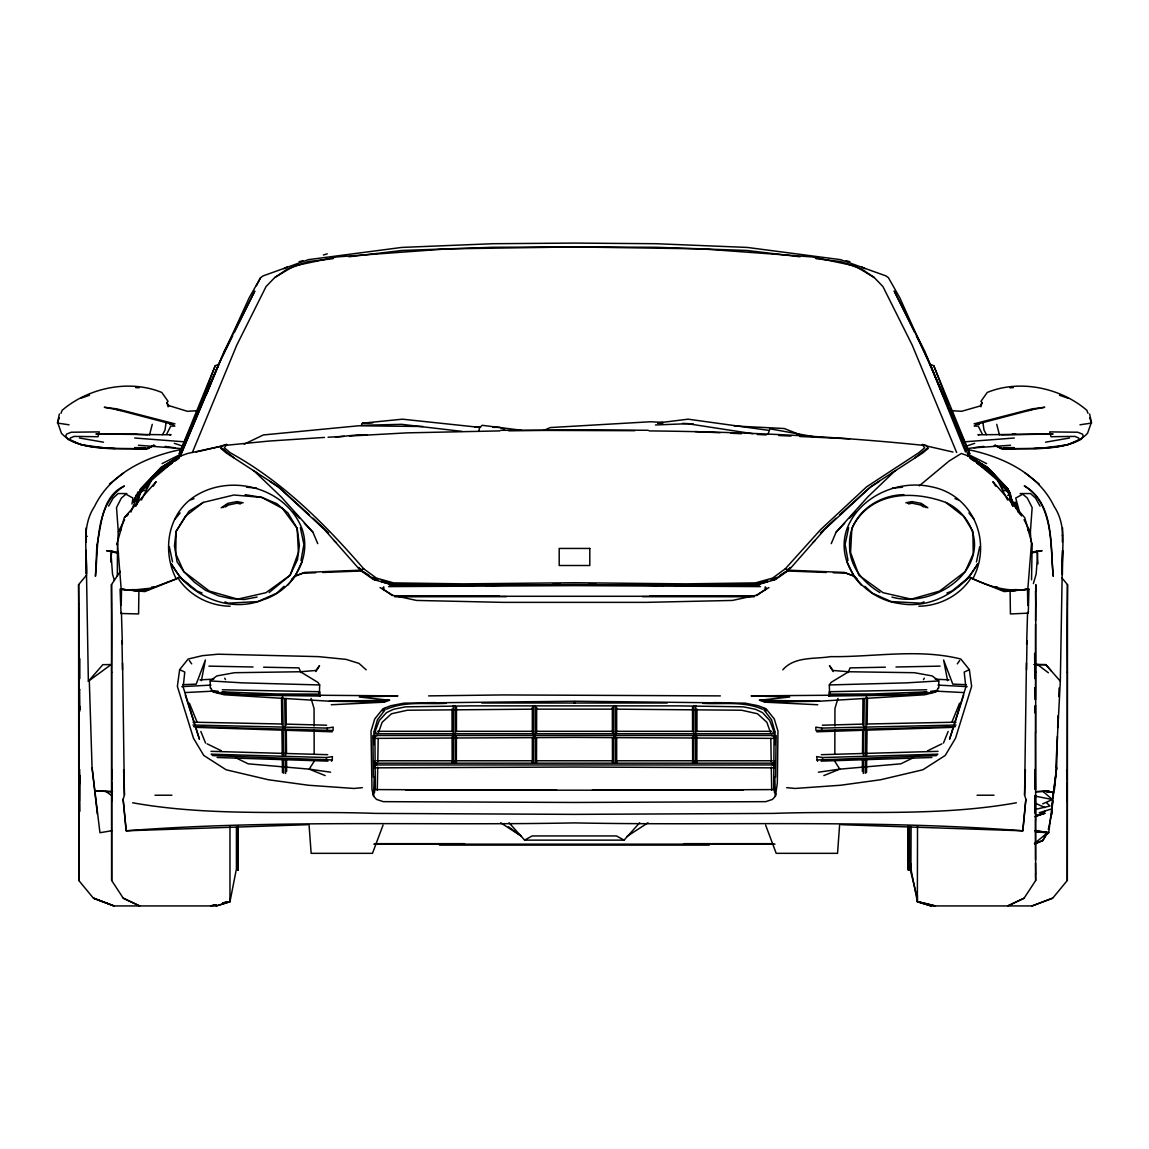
<?xml version="1.0" encoding="UTF-8"?>
<svg xmlns="http://www.w3.org/2000/svg" width="1149" height="1149" viewBox="0 0 1149 1149"><rect width="100%" height="100%" fill="white"/><g stroke="black" fill="none" stroke-linecap="round" stroke-linejoin="round"><path stroke-width="1.5" d="M456.34 763.022L456.412 736.897M456.426 731.669L456.498 707.296M536.511 762.706L536.583 737.701M536.597 732.344L536.669 707.339M613.781 705.558L613.623 762.706L615.548 762.706L615.548 705.558M693.781 763.022L693.939 705.558M696.912 736.897L696.84 763.022L695.719 763.022L695.719 705.558M696.926 731.669L696.998 709.034M834.82 754.218L834.892 729.572M834.906 726.053L834.95 708.445L837.966 698.362M111.668 603.771L111.496 584.626L111.668 880.493L123.259 898.202L139.517 905.929M774.814 776.896L775.403 796.185L772.501 799.402L765.737 801.657L574.5 802.462L383.263 801.657L376.499 799.402L373.597 796.185L371.989 789.578L371.026 731.152L374.732 718.915L382.947 708.775L390.832 705.716L404.031 703.145L574.5 701.206L744.969 703.145L758.168 705.716L766.053 708.775L774.268 718.915L777.974 731.152L777.327 783.144L775.403 796.185M774.886 764.358L774.914 760.782M775.001 744.653L775.072 732.114L771.539 719.719L763.97 709.895M841.24 824.68L1022.811 830.799L1025.87 799.244L1024.578 795.051L1026.43 662.959M1035.536 699.913L1035.838 584.626L1035.68 591.218M1035.68 732.401L1035.68 672.036M1035.536 789.593L1035.522 705.069M1035.68 819.969L1035.522 732.401M78.807 603.771L78.606 584.626L78.807 880.493L93.414 898.202L113.895 905.929L216.457 905.929L229.972 901.735L236.421 868.903L236.421 827.179M773.65 789.794L774.11 732.114L769.758 720.524L762.519 712.639L755.439 709.263L743.36 706.836L678.485 705.874L470.516 705.874L405.64 706.836L393.561 709.263L386.481 712.639L379.242 720.524L374.89 732.114L375.35 789.794M1062.408 574.687L1062.581 550.371L1060.326 681.242L1055.816 767.532M1067.292 603.771L1067.493 584.626L1067.292 880.493L1052.685 898.202L1032.003 905.929M862.353 771.381L862.454 758.929M862.497 753.6L862.698 730.477M862.741 725.148L862.971 698.477M1035.536 859.667L1035.522 794.878M1052.484 898.202L1032.204 905.929L930.891 905.929L917.362 901.735L917.52 826.03M1026.646 644.115L1027.579 612.403M1034.876 678.628L1034.631 653.293M863.316 773.478L863.488 759.259M863.531 755.697L864.235 698.807M866.533 772.674L866.705 758.512M866.748 754.979L867.064 730.189M867.136 724.875L867.481 698.305L866.346 696.696L865.499 755.496M1035.68 873.886L1035.522 819.969M775.561 777.356L776.149 735.446M865.24 773.32L865.456 759.058M931.049 905.929L917.362 901.735L910.927 868.903L911.085 827.179M995.637 486.185L992.88 481.632L1024.75 517.696L1032.147 544.253L1031.543 579.828M377.303 790.225L377.705 767.072M377.791 761.73L378.179 738.577M910.18 863.789L910.094 868.903L917.362 898.288M1026.517 669.824L1027.005 640.682M1034.689 672.064L1034.876 662.212M1062.251 573.882C1061.245 551.276 1067.708 526.86 1054.207 506.594C1038.007 472.77 1001.44 456.239 966.496 449.273M1062.408 535.894L1062.581 527.836M182.188 449.273C147.244 456.239 110.677 472.77 94.477 506.594C80.961 526.86 87.439 551.276 86.419 573.882L86.103 550.371L88.358 681.242L111.209 664.51M111.668 880.493L111.668 672.036M1066.89 778.749L1066.674 769.744M1057.425 736.394L1056.62 767.69L1053.245 794.088M1057.655 727.705L1058.071 715.597M1027.781 605.422L1027.479 589.164L1020.456 590.141M78.807 880.493L78.807 672.036M1024.578 795.051L1025.396 769.787M938.79 688.007L938.79 680.926L932.184 675.928L914.475 672.711L848.637 671.748L833.025 670.456L829.477 665.63L833.111 671.562M1058.775 696.61L1059.091 687.992M332.233 759.963L332.391 756.588L326.445 757.55L211.186 754.175L212.795 755.611L332.233 759.963L331.429 761.256M1034.718 812.961L1035.364 795.97M79.827 658.65L79.827 678.628M211.344 690.262L213.111 691.87L222.446 693.479L245.139 695.088L320.154 696.05L319.35 695.246L319.681 684.948L317.9 682.377L300.363 671.748L234.525 672.711L216.816 675.928L210.21 680.926L210.21 688.007M79.827 775.532L79.41 800.968M117.5 545.387L118.304 531.858L116.523 507.556L121.363 498.063L125.543 494.515M821.75 728.093L815.804 727.13L815.962 730.505L821.592 730.347L821.75 728.093L956.011 725.033M1034.718 712.753L1035.192 706.161M110.821 562.091L111.611 551.491M839.603 825.083L837.535 853.334L776.207 853.334L765.622 825.097M764.99 590.428L765.248 586.909L766.699 588.532L756.703 595.57M1034.675 710.987L1035.034 706.161M1048.333 829.363L1051.622 814.21L1052.714 800.638M1052.987 797.248L1053.403 792.164L1046.796 792.106L1052.111 791.833M1054.365 790.225L1056.62 767.69L1053.03 797.851M775.676 737.672L771.697 735.489L771.855 733.723L774.598 731.626M775.158 766.397L772.501 764.947L772.659 763.18L775.403 761.083M1025.87 799.244L1022.811 830.799C873.843 819.323 723.813 825.829 574.5 822.899C425.187 825.829 275.157 819.323 126.189 830.799L123.13 799.244L124.422 795.051L122.57 662.959M1034.718 785.255L1035.192 769.744L1035.364 789.291M479.047 430.99L479.363 428.031L482.106 425.302L521.229 430.214M1051.622 814.21L1053.403 792.164M1051.522 810.059L1048.735 832.723L1044.47 835.926M1051.953 806.569L1052.599 801.327M79.41 692.962L79.87 689.457M366.201 669.824L358.962 663.375L345.921 659.354L318.388 656.625L218.109 654.198L202.483 655.648L188.163 659.038L179.632 669.652L177.377 686.398L193.477 738.232L203.775 755.453L226.152 769.787L268.493 779.769L308.406 785.241L353.964 788.458L362.337 787.654M165.944 423.493L164.982 430.128L162.512 434.71M131.977 504.009L132.954 498.063L125.385 493.869M301.009 560.511L303.896 544.425L300.363 527.678M176.242 578.866L179.79 576.769L171.258 563.742C188.364 595.412 229.096 613.997 263.494 599.634C292.392 590.586 312.384 558.112 301.972 528.641C286.518 489.029 233.908 473.675 197.815 494.515C168.185 511.018 161.248 549.983 176.242 578.866L151.941 588.044L130.857 590.299L121.191 589.164L117.5 543.132L117.327 576.295M201.391 680.725L205.384 660L196.206 684.143L182.82 684.66M373.597 796.185L374.186 776.896M848.637 527.678L845.104 544.425L847.991 560.511M976.449 561.962L979.666 546.838M59.375 414.028L57.45 423.047L69.041 424.814M848.637 671.748L831.1 682.377L829.319 684.948L829.65 695.246L751.087 695.892L789.722 697.026L759.46 700.244L764.774 702.168L819.668 701.206L924.787 694.772L935.401 692.028L937.34 690.42L937.814 688.165M137.636 502.975L139.862 492.591L156.451 473.101L179.948 456.21L187.675 453.467L223.179 445.783L196.048 452.017M373.281 794.735L374.402 789.578L481.934 790.067M767.992 434.308L769.916 428.836L816.925 437.266M149.528 434.954L152.257 424.326M136.674 504.641L140.839 489.043L162.239 467.471L181.37 455.579M116.853 544.253L124.25 517.696L156.12 481.632L153.363 486.185M980.887 406.832L982.093 402.595L980.959 401.317L987.235 392.455C1019.709 379.127 1060.527 387.673 1086.882 410.322L1088.002 413.338M1033.382 583.591L1036.168 574.04L1037.619 553.761L1036.657 551.175L1031.831 552.31M146.11 489.776L148.235 482.925L179.948 456.21M221.168 692.186L242.41 694.441L318.546 695.246L319.35 692.675M952.837 729.026L949.577 739.195L965.835 687.045L964.212 672.064L969.368 669.652L960.837 659.038C918.367 648.309 873.829 657.214 830.612 656.625C814.612 659.282 794.562 656.223 782.799 669.824M954.46 723.942L963.695 695.116M972.758 578.866C992.521 542.342 973.462 494.846 931.379 486.788C898.202 479.348 859.711 496.167 847.028 528.641C834.433 563.958 864.795 599.146 899.509 603.498C930.69 609.487 962.776 590.658 977.742 563.742L969.21 576.769C987.034 586.076 1007.544 592.568 1027.809 589.164L1031.5 543.132L1032.147 544.253M378.265 733.249L382.129 722.29L391.479 713.759L407.407 710.226L533.265 709.163M135.797 506.034L140.508 493.065L156.939 473.747L172.249 463.018M59.303 417.877L57.608 422.401L61.471 433.345C75.202 447.765 96.717 447.191 115.13 448.498M60.998 413.338L62.118 410.322C88.473 387.673 129.291 379.127 161.765 392.455L168.041 401.317L166.907 402.595L168.113 406.832M118.462 552.683L112.028 551.175L111.051 553.761L112.501 574.04L114.369 580.403M383.062 825.097L372.477 853.334L311.149 853.334L309.067 825.083M200.113 405.367L215.208 365.741L218.741 364.29L249.175 297.806L260.593 277.685L263.02 275.918L308.406 259.66L401.777 247.423L492.892 243.717L574.5 243.071L656.108 243.717L747.223 247.423L840.594 259.66L885.98 275.918L888.407 277.685L899.825 297.806L969.699 453.467L968.564 455.722L928.162 359.781L916.313 335.81M187.388 435.873L190.059 429.209M943.458 743.058L948.155 731.439M952.176 721.471L959.573 703.217M184.903 441.992L186.713 437.525M206.633 394.107L218.741 364.29L179.301 453.467L180.436 455.722L220.838 359.781L232.687 335.81M215.208 365.741L179.301 453.467L181.24 454.918M187.201 436.405L189.226 431.478M190.576 428.189L192.601 423.263M192.343 452.505L236.78 345.131L266.08 286.532L274.769 277.527L287.164 269.153L308.248 261.584L332.995 258.654M130.943 512.095C138.225 490.12 154.756 472.397 174.318 460.562M195.244 416.929L198.619 408.872M181.398 453.309L224.213 351.249L254.805 291.042L234.267 332.607M190.734 427.557L193.319 421.482M831.258 543.621L836.084 532.188L867.639 497.086L893.549 472.253M848.12 672.51L850.088 667.885L885.391 667.196M133.27 501.926L136.487 494.673M133.428 502.084L138.095 491.786M480.469 427.471L402.423 419.184L362.337 423.205L361.375 425.302L401.619 424.326L461.927 431.378M124.623 519.635L118.304 531.858L121.119 529.689M291.501 579.412L295.207 575.965L302.288 561.157M774.211 792.049L775.403 789.578M112.142 769.744L111.984 778.749M79.209 770.39L79.626 769.586M141.428 500.016L150.979 481.158M256.414 285.728L260.593 277.685M127.151 515.93L128.444 513.517L127.467 514.795M923.494 679.634L924.299 678.183M108.638 506.106L113.148 498.063L118.132 493.553L126.85 493.553M1034.732 843.969L1042.775 840.608L1047.285 832.565L1048.735 832.723L1035.206 830.44M951.343 411.457L950.855 410.653L961.641 411.299L980.154 405.985L982.093 402.595M197.657 411.457L198.145 410.653L187.359 411.299L168.515 405.496M315.889 671.562L319.523 665.63L315.975 670.456L300.363 671.748M573.696 702.815L574.5 701.536L575.304 702.815M1042.775 840.608L1046.796 834.016M314.208 761.256L309.21 769.141L248.198 763.826L235.559 757.679M1007.831 905.929L1024.089 898.202L1035.68 880.493L1035.522 863.129M111.496 584.626L120.315 571.34M88.358 681.242L102.85 664.668L111.194 664.567M957.304 663.863L959.717 660.488M385.03 709.895L377.461 719.719L373.928 732.114L373.999 744.653M174.806 519.463L180.106 512.928M287.81 585.143L295.537 575.965L302.934 573.236L315.659 572.748M970.173 579.355C958.639 596.101 939.063 605.925 918.827 606.227M78.606 584.626L86.577 575.089M790.325 567.563L788.113 570.177L779.711 575.577M790.397 567.534L788.113 570.177L844.458 572.432L853.793 575.965L857.499 579.412M820.386 532.935L835.969 518.199M509.108 822.813L524.605 840.134L624.079 840.134L639.62 822.813M836.084 532.188L844.659 523.269M849.542 518.17L855.675 511.793M382.746 710.872L385.102 708.445M166.591 434.308L170.77 426.107L174.806 426.107L172.063 424.168L117.011 409.676L104.3 407.263L116.853 408.872L174.964 423.852M937.656 690.262L935.889 691.87L926.554 693.479L903.861 695.088L828.846 696.05L829.65 695.246M284.105 586.306L276.694 593.2L257.864 601.559L228.249 603.168L224.974 601.904M839.948 514.594L869.089 488.081L879.416 481.259M926.554 448.799L914.848 457.848M958.424 586.593L968.894 577.416L1004.14 591.577L1015.687 590.6M124.896 517.208L126.189 516.088M812.544 542.716L815.244 540.36M1034.402 843.538L1047.601 832.723M919.301 485.826L949.088 461.036L961.325 453.467L969.052 456.21L992.549 473.101L1009.138 492.591L1011.364 502.975M968.894 577.416L951.817 591.103L946.92 593.013M123.604 472.943L109.442 484.059M269.125 592.554L290.065 575.319L297.462 559.707L299.401 545.387L297.146 528.325L287.968 513.029L276.852 503.693L261.886 497.416L233.879 495.004L203.287 502.4L185.42 516.246L176.084 531.384L174.476 545.861L177.061 561.804L183.811 571.628L194.44 582.241L205.542 590.299L218.741 595.929L231.136 598.672L244.335 599.476L257.06 597.063M202.08 593.013L197.183 591.103L180.106 577.416L144.86 591.577L133.313 590.6M967.76 454.918L969.699 453.467L933.792 365.741L930.259 364.29L942.367 394.107M974.036 423.852L1032.147 408.872L1044.7 407.263L1031.989 409.676L976.937 424.168L974.194 426.107L978.23 426.107L982.409 434.308M175.021 461.065L179.201 458.149M774.11 579.828L785.701 571.958M221.183 507.801L227.761 503.377L236.938 501.596L243.157 502.774M222.935 507.614L228.077 504.181M891.222 473.445L895.66 470.53M225.448 506.91L228.407 504.986L236.938 503.205L240.414 503.923M627.182 836.271L647.979 822.799M776.911 577.387L770.95 580.073M1038.911 815.014L1045.188 810.993M180.235 455.679L160.961 467.629L140.508 489.201L136.113 505.732L140.508 489.043L161.119 467.471L180.695 455.363M203.287 502.4L188.967 511.262L176.084 531.384L175.768 553.761L183.811 571.628L209.405 591.103L237.742 599.146L265.907 592.712L290.065 575.319L298.424 552.468L297.146 528.325L282.338 508.361L261.886 497.416L245.139 494.673M153.966 445.051L148.077 448.641L134.203 448.584M768.954 587.556L756.243 595.283L732.416 600.439L645.968 602.363L503.032 602.363L416.584 600.439L392.757 595.283L380.046 587.556M274.769 277.527L294.087 265.936L336.901 256.916L447.492 248.873L574.5 246.934L655.95 247.265L747.065 250.482L800.092 256.773M1023.299 493.869L1015.73 498.063L1020.082 514.034M524.605 840.134L532.159 835.941L616.51 835.941L624.079 840.134M373.324 737.672L377.303 735.489L771.697 735.489M373.842 766.397L376.499 764.947L772.501 764.947M283.947 268.665L287.322 266.898M1007.687 495.478L1010.158 494.199M162.081 463.607L180.752 454.228M828.846 696.05L830.454 695.246L906.59 694.441L927.832 692.186M153.607 445.439L146.469 448.957C120.358 447.866 91.963 451.729 67.92 439.306L65.665 436.563L66.47 434.15L71.295 432.225L99.302 431.895L98.01 436.721L74.024 436.405L70.333 438.013L69.845 439.622L81.277 444.778L107.992 448.311L144.86 448.799L154.842 445.582M913.441 757.679L900.802 763.826L839.79 769.141L818.375 772.2M927.66 750.757L941.878 743.834M244.162 444.175L263.336 434.954L358.632 425.776L422.961 426.509M1007.673 905.929L1024.089 898.202M1042.674 803.855L1052.427 799.56L1042.933 791.359L1036.111 791.675M386.581 709.22C405.209 700.89 426.509 704.538 446.358 703.317M543.822 430.372L550.357 427.557L650.478 421.755L662.959 422.387M1034.732 843.811L1042.775 840.45M823.847 775.575L839.79 769.141L834.792 761.256M924.026 601.904L920.751 603.168L891.136 601.559L872.306 593.2L864.895 586.306M295.207 575.965L304.542 572.432L360.887 570.177L369.289 575.577M331.271 704.754L384.226 702.168L389.54 700.244L359.278 697.026L397.913 695.892L319.35 695.246M190.734 499.829L193.98 498.666M1034.89 816.781L1044.872 813.248L1036.312 815.488M81.162 398.157L89.478 395.256M965.505 446.387L974.682 443.327M1039.227 812.76L1051.148 809.054M216.299 905.929L229.972 901.735L229.972 826.03M1036.613 815.761L1044.872 813.248M299.07 261.742L302.934 260.622M323.386 254.992L327.25 253.857M758.01 584.367L767.676 581.653M767.791 580.949L756.717 584.022L698.018 584.942M1028.527 410.552L1031.989 409.676L1028.585 410.222M210.842 905.929L215.955 904.665M210.64 905.929L215.811 904.665M1031.888 552.913L1042.129 550.701L1036.657 551.175M1016.377 802.778C936.449 817.126 854.296 810.418 773.464 813.406L574.5 814.368L375.536 813.406C294.704 810.418 212.551 817.126 132.623 802.778M908.586 503.923L912.062 503.205L920.593 504.986L923.552 506.91M907.552 503.291L912.062 502.4M905.843 502.774L912.062 501.596L921.239 503.377L927.817 507.801M979.666 434.48L977.9 434.796L1053.073 433.992L1001.081 434.853M1045.518 442.193L1069.504 438.013M111.783 830.727L99.949 832.723L92.064 767.69L89.32 681.084M903.861 494.673C876.213 494.975 848.192 515.858 849.599 545.387C849.197 566.084 862.971 582.385 879.875 592.554M192.989 725.033L327.25 728.093L333.196 727.13L333.038 730.505L193.635 726.642M1079.959 424.814L1091.55 423.047L1089.625 414.028M963.896 441.877L1014.28 438.013M967.185 448.613L983.759 446.415M930.575 691.382L937.34 690.42M169.65 424.498L172.063 424.168M657.903 422.918L688.15 419.184L768.796 430.358M348.908 256.773L401.935 250.482L493.05 247.265L574.5 246.934L701.508 248.873L812.099 256.916L854.913 265.936L874.231 277.527L882.92 286.532L912.22 345.131L956.657 452.505M335.422 437.108L358.474 434.796L367.407 434.925M1034.603 809.571L1050.014 806.009L1046.552 802.778M224.859 445.424L268.809 441.072L324.492 437.424M892.428 488.081L902.511 487.233M938.79 680.926L906.748 682.851L829.319 684.948M973.878 447.837L1010.574 445.252M151.51 587.11L155.072 586.88M926.396 691.87L872.78 693.967L829.161 694.125L829.319 691.712L926.712 689.773M1009.942 387.802L1013.303 387.615M328.068 437.238L344.197 436.333M349.569 436.046L406.933 432.857L499.93 430.904M816.767 759.963L936.205 755.611L937.814 754.175L822.555 757.55L816.609 756.588L817.571 761.256M199.955 679.863L213.757 679.16M181.829 686.628L211.014 685.106M185.061 692.588L212.68 691.152M1036.369 791.675L1048.635 791.115M1042.933 791.359L1049.195 791.072M655.476 424.972L687.662 423.694L752.854 433.719M698.606 585.976L745.96 585.243M752.925 584.956L756.401 584.827M657.803 423.234L662.987 423.033M322.754 572.475L361.849 570.981M1000.621 590.198L1016.736 589.581M821.305 754.678L938.029 751.331M1004.14 490.637L1007.687 490.522M953.584 727.346L816.767 731.798M821.075 761.126L931.868 757.493M307.76 824.68L126.189 830.799L123.13 799.244M955.365 726.642L821.592 730.347M362.337 423.205L372.664 422.904M719.863 586.277L759.144 585.143C636.058 585.071 512.942 585.071 389.856 585.143L450.394 585.976M822.382 725.206L863.014 724.114M866.547 724.014L955.982 722.175M895.976 666.995L940.097 666.133M508.806 430.774L574.5 429.798L648.223 430.286M211.186 688.165L211.66 690.42L213.599 692.028L224.213 694.772L329.332 701.206L389.54 700.244M491.111 585.401L537.229 584.97M506.479 596.647L394.624 596.733M428.663 695.892L503.032 694.93L720.337 695.892M419.658 702.8L435.442 702.614M552.999 584.238L560.166 584.166M474.465 585.516L390.99 584.496L373.439 579.513L360.24 570.177L363.63 568.726L376.341 578.062L393.561 582.888L463.262 583.864L574.5 582.73L685.738 583.864L755.439 582.888L772.659 578.062L785.37 568.726L820.63 529.603L866.662 486.788L918.669 452.821L924.615 447.837L922.36 444.448L925.907 445.252L928.32 448.311L922.69 452.979L871.33 486.3L824.81 529.287L790.368 568.41L787.151 569.847L785.37 568.726L788.76 570.177L775.561 579.513L758.01 584.496L674.535 585.516M485.18 585.416L574.5 584.496L663.82 585.416M760.423 586.593L574.5 585.631L388.577 586.593M481.776 703.001L667.224 703.001M500.777 430.286L634.866 430.688M375.551 738.376L574.5 737.428L773.449 738.376M1003.795 447.665L1014.222 447.622M374.775 767.834L574.5 767.044L774.225 767.834M1012.355 434.15L1015.888 434.135M1014.797 448.584L1000.923 448.641L995.034 445.051M1033.87 448.498C1052.283 447.191 1073.798 447.765 1087.529 433.345L1091.392 422.401L1089.697 417.877M753.758 596.288L395.242 596.288M536.842 709.148L612.158 709.148M771.855 733.723L377.145 733.723L374.402 731.626M772.659 763.18L376.341 763.18L373.597 761.083M405.985 790.182L743.015 790.182M667.066 790.067L774.598 789.578L775.719 794.735M1020.097 493.553L1030.538 493.553L1035.536 498.063L1040.032 506.106M394.236 595.771L499.327 595.771M649.673 595.771L754.764 595.771M754.376 596.733L642.521 596.647M377.303 731.31L451.93 731.31M455.492 731.31L531.872 731.31M535.42 731.31L613.58 731.31M617.128 731.31L693.508 731.31M697.07 731.31L771.697 731.31M376.657 760.767L531.872 760.767M535.42 760.767L613.58 760.767M617.128 760.767L772.343 760.767M405.985 790.225L556.576 790.225M592.424 790.225L743.015 790.225M155 795.223L171.905 795.223M977.095 795.223L994 795.223M1047.285 832.565L1036.168 832.077L1035.364 831.919L1047.285 832.565L1035.134 830.871M375.177 843.668L464.555 843.668M684.129 843.668L773.507 843.668M373.842 844.156L775.001 844.156M439.449 845.118L709.235 845.118M123.259 898.202L139.675 905.929M615.735 709.163L741.593 710.226L757.521 713.759L766.871 722.29L770.735 733.249M133.112 434.135L147.919 434.853M134.778 447.622L145.205 447.665M611.771 584.97L657.889 585.401M702.642 703.317C722.491 704.538 743.791 700.89 762.419 709.22M588.834 584.166L596.001 584.238M1034.229 664.553L1045.834 664.668L1060.326 681.242M474.796 427.112L480.153 427.169M492.662 427.313L499.815 427.385L504.569 429.209M713.558 702.614L729.342 702.8M649.07 430.904C740.89 431.852 832.781 435.959 924.141 445.424M136.645 434.15L95.927 433.992L171.1 434.796L169.334 434.48M450.983 584.942L392.283 584.022L381.209 580.949M759.46 700.244L819.668 701.206M329.332 701.206L384.226 702.168M210.971 751.331L327.695 754.678M208.903 666.133L253.024 666.995M263.609 667.196L298.912 667.885L300.88 672.51M193.018 722.175L282.453 724.014M319.681 684.948L242.252 682.851L210.21 680.926M796.63 434.695L800.192 434.796L784.25 428.52L734.312 425.992M285.986 724.114L326.618 725.206M833.341 572.748L846.066 573.236L853.463 575.965L861.19 585.143M332.233 731.798L195.416 727.346M217.132 757.493L327.925 761.126M140.997 490.522L144.544 490.637M787.151 570.981L826.246 572.475M132.264 589.581L148.379 590.198M966.18 684.66L952.794 684.143L943.616 660L947.609 680.725M392.599 584.827L396.075 584.956M403.04 585.243L429.137 586.277M222.288 689.773L319.681 691.712L319.839 694.125L276.22 693.967L222.604 691.87M112.573 791.675L94.793 790.871L112.3 791.675M695.231 431.579L720.078 432.742M730.721 433.245L741.364 433.733M757.335 434.494L766.211 434.911M778.634 435.485L791.043 436.074M799.919 436.491L849.599 438.817M764.774 702.168L817.729 704.754M682.578 423.378L693.292 423.924M935.243 679.16L949.045 679.863M937.986 685.106L967.171 686.628M936.32 691.152L963.939 692.588M135.697 387.615L139.058 387.802M134.72 438.013L185.104 441.877M993.928 586.88L997.49 587.11M138.426 445.252L181.815 448.613M246.489 487.233L256.572 488.081M112.028 551.175L106.541 550.701L118.491 553.287M786.663 787.654L795.036 788.458L840.594 785.241L880.507 779.769L922.848 769.787L945.225 755.453L955.523 738.232L971.623 686.398L969.368 669.652M128.544 590.141L121.521 589.164L121.22 605.422M816.005 258.654L840.752 261.584L861.836 269.153L874.231 277.527M976.937 424.168L979.35 424.498M230.173 606.227C209.937 605.925 190.361 596.101 178.827 579.355M165.241 446.415L175.122 447.837M211.66 690.42L218.425 691.382M330.625 772.2L309.21 769.141L325.153 775.575M120.415 410.222L117.011 409.676L120.473 410.552M79.496 438.013L103.482 442.193M891.94 597.063C925.433 606.801 972.83 583.103 974.524 545.861C974.926 527.233 962.503 509.869 945.713 502.4C911.516 489.847 869.764 491.715 851.854 528.325L850.576 552.468L858.935 575.319L883.093 592.712L911.258 599.146L939.595 591.103L965.189 571.628L973.232 553.761L972.916 531.384L963.58 516.246L945.713 502.4M236.938 502.4L241.448 503.291M1035.134 796.099L1052.427 799.56M925.835 445.812L952.952 452.017M935.444 905.929L918.209 901.735L935.243 905.929M378.05 580.073L372.089 577.387M381.324 581.653L390.99 584.367M846.066 260.622L849.93 261.742M994.158 445.582L1004.14 448.799L1041.008 448.311L1067.723 444.778L1079.155 439.622L1078.667 438.013L1074.976 436.405L1050.99 436.721L1049.698 431.895L1077.705 432.225L1082.53 434.15L1083.335 436.563L1081.08 439.306C1057.037 451.729 1028.642 447.866 1002.531 448.957L995.393 445.439M174.318 443.327L183.495 446.387M1059.522 395.256L1067.838 398.157M955.02 498.666L958.266 499.829M114.096 905.929L93.615 898.202L113.895 905.929M1035.407 803.194L1044.872 807.618M207.122 743.834L221.34 750.757M87.223 536.368L86.261 535.894L86.103 527.836M318.546 695.246L320.154 696.05M179.632 669.652L184.788 672.064L183.165 687.045L199.423 739.195L196.163 729.026M967.918 454.228L986.589 463.607M861.678 266.898L865.053 268.665M967.975 455.363L987.566 467.471L1008.161 489.043L1012.657 505.732M968.435 455.679L987.723 467.629L1008.161 489.201L1012.571 505.732M967.314 455.579L986.431 467.471L1007.845 489.043L1011.996 504.641M500.705 822.799L521.502 836.271L508.504 826.806M977.253 462.458L980.154 464.34M234.152 457.848L222.446 448.799L225.333 450.825M253.34 470.53L257.778 473.445M269.584 481.259L279.911 488.081L309.052 514.594M920.924 504.181L926.065 507.614M363.299 571.958L374.89 579.828M969.799 458.149L973.979 461.065M976.751 463.018L992.061 473.747L1008.492 493.065L1013.203 506.034M392.297 595.57L382.301 588.532L383.752 586.909L384.01 590.428M105.737 791.359L111.539 795.453M1048.405 672.797L1037.461 664.51L1034.172 664.51L1045.834 664.668L1051.407 671.045M1039.227 484.059L1025.066 472.943M1027.565 529.689L1030.38 531.858L1030.983 541.998M969.052 456.21L1000.765 482.925L1002.89 489.776M1023.141 494.515L1027.321 498.063L1032.147 507.556L1030.38 532.03L1024.046 519.635M180.106 577.416L190.576 586.593M333.756 540.36L336.456 542.716M313.031 518.199L328.614 532.935M255.451 472.253L281.361 497.086L312.916 532.188L317.742 543.621M985.957 468.117L993.397 475.729M999.601 482.077L1007.041 489.689L1016.477 509.079M763.898 708.445L766.254 710.872M293.325 511.793L299.458 518.17M304.341 523.269L312.916 532.188M358.603 567.534L360.887 570.177L358.675 567.563M1061.791 577.803L1067.493 584.626M968.894 512.928L974.194 519.463M1021.202 514.795L1020.24 513.517L1021.533 515.93M189.283 660.488L191.696 663.863M166.907 402.595L168.846 405.985M224.701 678.183L225.506 679.634M986.488 434.71L984.018 430.128L983.056 423.493M998.021 481.158L1007.572 500.016M914.733 332.607L894.195 291.042L924.787 351.249L965.505 452.017M846.712 561.157L853.793 575.965M373.597 789.578L374.789 792.049M955.681 421.482L958.266 427.557M950.381 408.872L953.756 416.929M1014.768 502.731L1018.818 512.583M956.399 423.263L958.424 428.189M959.774 431.478L961.799 436.405M962.288 437.525L964.097 441.992M189.427 703.217L196.824 721.471M200.845 731.439L205.542 743.058M958.941 429.209L961.612 435.873M1035.364 770.39L1035.034 769.586L1035.192 789.191M933.792 365.741L948.887 405.367M1014.438 502.4L1018.115 512.152M1015.242 502.084L1019.536 513.574M185.305 695.116L194.54 723.942M829.65 692.675L830.454 695.246M311.034 698.362L314.05 708.445L314.094 726.053M996.743 424.326L999.472 434.954M169.334 546.838L172.551 561.962M79.827 783.632L79.41 769.744L79.913 811.251M1034.675 689.328L1035.192 699.554M1034.66 687.705L1035.192 692.962M92.064 767.69L97.378 814.21M79.626 706.161L79.927 709.378M79.87 711.102L79.626 692.79M377.145 733.723L377.303 735.489M376.341 763.18L376.499 764.947M124.422 795.051L123.604 769.787M1037.073 551.491L1037.992 563.843M327.25 728.093L327.408 730.347M909.319 867.452L909.477 870.195L909.477 825.901M121.421 612.403L122.354 644.115M1035.522 873.886L1035.68 880.493M770.821 738.577L771.209 761.73M771.295 767.072L771.697 790.225M121.995 640.682L122.483 669.824M372.851 735.446L373.439 777.356M283.501 755.496L282.654 696.696L281.519 698.305L281.864 724.875M283.544 759.058L283.76 773.32M1035.522 591.218L1035.68 603.771M284.765 698.807L285.469 755.697M285.512 759.259L285.684 773.478M281.936 730.189L282.252 754.979M282.295 758.512L282.467 772.674M229.944 898.489L229.972 901.735M286.029 698.477L286.259 725.148M286.302 730.477L286.503 753.6M286.546 758.929L286.647 771.381M1067.292 672.036L1067.292 880.493M374.086 760.782L374.114 764.358M692.502 707.296L692.574 731.669M692.588 736.897L692.66 763.022M612.331 707.339L612.403 732.344M612.417 737.701L612.489 762.706M535.219 705.558L535.377 762.706L533.452 762.706L533.452 705.558M455.061 705.558L455.219 763.022M452.002 709.034L452.074 731.669M452.088 736.897L452.16 763.022L453.281 763.022L453.281 705.558M314.108 729.572L314.18 754.218M1066.89 782.613L1066.89 800.968M1062.408 535.075L1062.408 542.17M1035.192 795.927L1035.192 800.968M917.362 895.229L917.362 901.735M910.927 863.789L910.927 868.903M908.27 825.901L908.27 870.195L908.069 827.021M822.555 757.55L822.555 759.647M616.668 707.339L616.668 732.344M616.668 737.701L616.668 762.706M532.332 707.339L532.332 732.344M532.332 737.701L532.332 762.706M326.445 757.55L326.445 759.647M111.984 782.613L111.984 800.968M86.261 535.075L86.261 542.17M78.793 604.187A149.427 3.476 -88.8 0 1 78.778 672.352M111.654 604.187A149.456 2.758 -89 0 1 111.64 672.352M1067.306 672.352A149.427 3.476 88.8 0 1 1067.306 604.187M1035.694 672.352A149.456 2.758 89 0 1 1035.536 624.209M1035.551 620.733A149.456 2.758 89 0 1 1035.694 604.187M138.9 591.103L138.584 613.954L121.033 613.48L120.07 589.164L138.9 591.103M1028.929 589.164L1028.283 613.149L1010.416 613.954L1010.1 591.103L1028.929 589.164M96.889 545.229L95.439 576.295C98.555 545.976 94.563 504.138 124.422 485.984C101.701 495.951 101.557 524.633 96.889 545.229M238.03 867.452L237.872 870.195L237.829 825.901L237.872 870.195L238.03 867.452M139.058 492.591L136.487 504.698L139.058 492.591L156.451 472.785L178.497 456.526L156.609 472.785L139.058 492.591M226.64 444.448L224.385 447.837L230.331 452.821C282.64 481.589 324.908 523.958 363.63 568.726L361.849 569.847L358.632 568.41L324.19 529.287L277.67 486.3L226.31 452.979L220.68 448.311L223.093 445.252L226.64 444.448M227.89 901.735L222.777 902.999L227.89 901.735M589.796 548.446L559.204 548.446L559.204 565.509L589.796 565.509L589.796 548.446M1025.554 486.472L1024.262 485.984C1054.121 504.138 1050.129 545.976 1053.245 576.295C1050.215 546.278 1054.71 504.914 1025.554 486.472M972.111 457.173L970.503 456.526L992.549 472.785L1009.942 492.591L1012.542 504.698L1009.942 492.591L992.391 472.785L972.111 457.173"/></g></svg>
